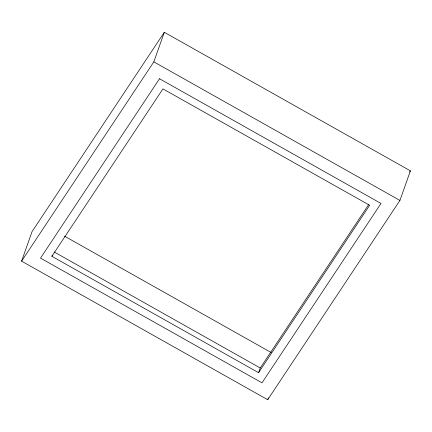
<?xml version="1.0" encoding="UTF-8"?>
<svg xmlns="http://www.w3.org/2000/svg" width="432" height="432" viewBox="0 0 432 432"><rect width="100%" height="100%" fill="white"/><g stroke="black" fill="none" stroke-linecap="round" stroke-linejoin="round"><path stroke-width="0.65" d="M21.6 261.155L32.076 231.579L164.311 32.281L410.4 170.845L399.924 200.421L267.689 399.719L21.6 261.155L153.835 61.857L164.311 32.281M51.867 256.295L162.945 88.884L369.662 205.281L258.579 372.692L51.867 256.295L52.283 255.123M258.579 372.692L260.242 367.994L368.712 204.514M267.689 399.719L268.358 397.834M409.655 171.968L410.4 170.845M153.835 61.857L399.924 200.421M64.503 236.153L271.296 352.588M54.113 251.932L260.242 367.994M159.532 78.748L40.516 258.12L261.997 382.828L381.008 203.456L159.532 78.748"/></g></svg>
